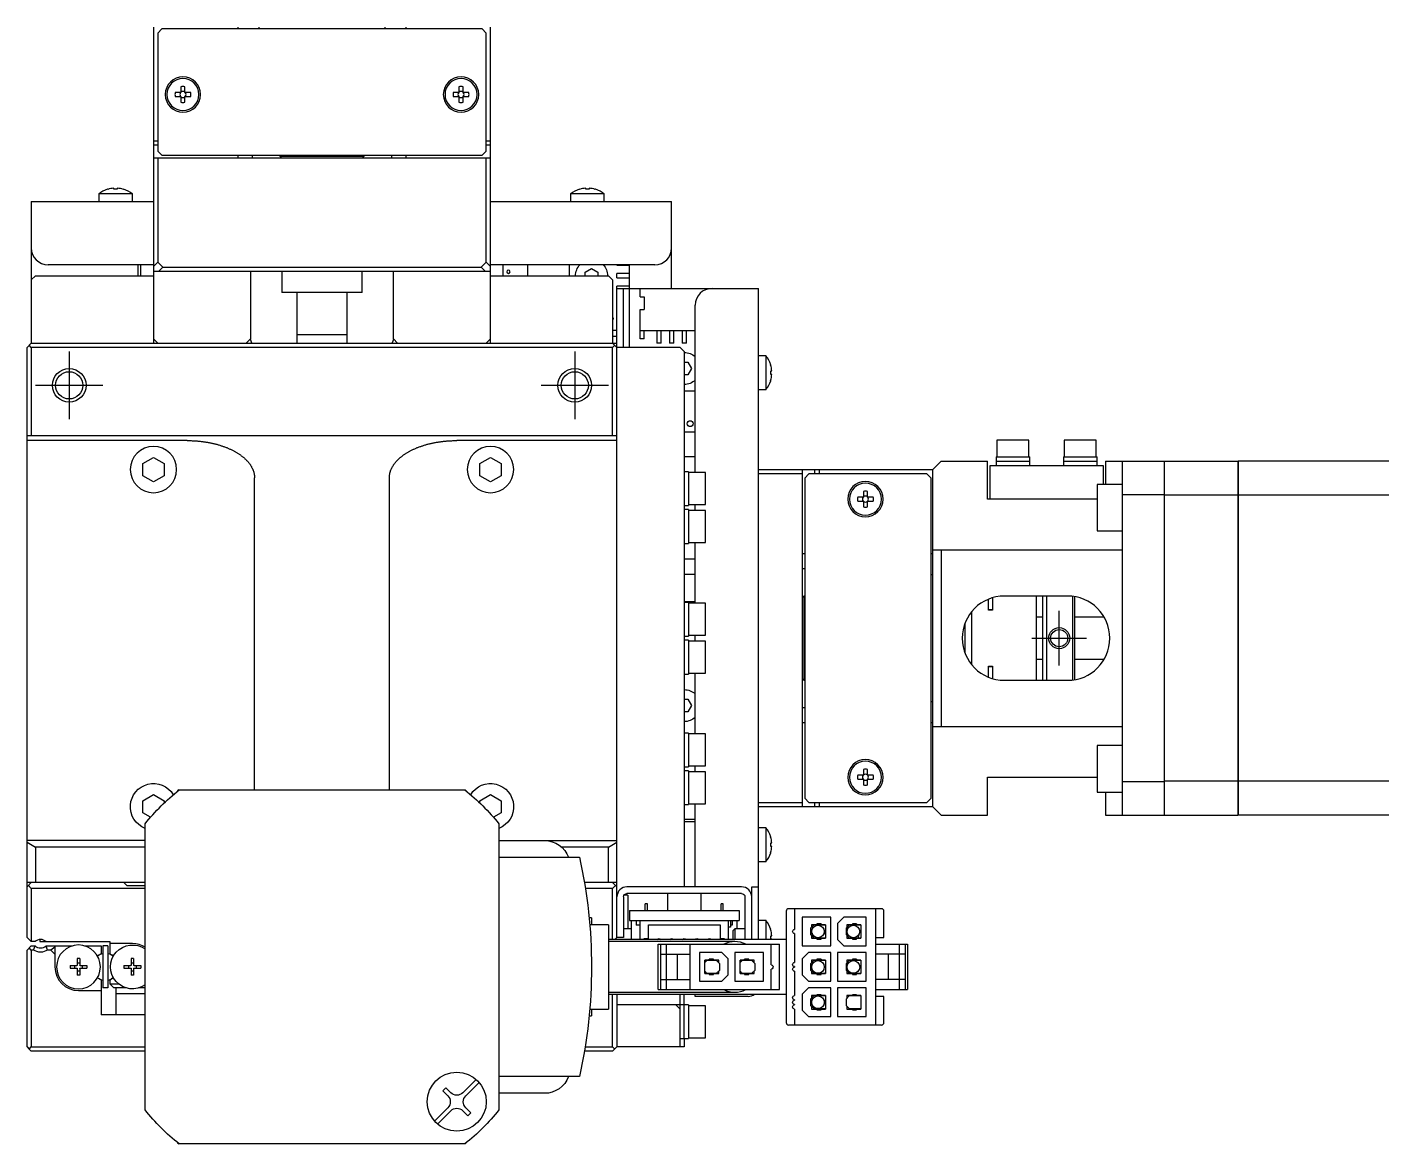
# Model space of a CAD drawing. Extents: x 0 to 1638, y -8 to 1357.
# Drawn here: x 456.5 to 617.3, y 536.5 to 669 of the extents above; entities that cross this region are included whole.
import ezdxf

# ---------------------------------------------------------------- set-up
doc = ezdxf.new("R2010")
doc.units = 0
doc.header["$LTSCALE"] = 0.5
doc.linetypes.add('CENTER', pattern=[50.8, 31.75, -6.35, 6.35, -6.35])
for name, color, linetype in [('MSM_CENTER', 1, 'CENTER'), ('MSM_CONTINUOUS', 7, 'CONTINUOUS'), ('MSM_NARROW', 5, 'CONTINUOUS')]:
    doc.layers.add(name, color=color, linetype=linetype)

msp = doc.modelspace()

# ---------------------------------------------------------------- linework, layer by layer
at = {"layer": 'MSM_CENTER'}
for p, q in [((461.47, 630.47), (461.47, 622.47)), ((521.47, 630.47), (521.47, 622.47)), ((457.47, 626.47), (465.47, 626.47)), ((517.47, 626.47), (525.47, 626.47)), ((578.97, 593.22), (578.97, 599.72)), ((575.72, 596.47), (582.22, 596.47))]:
    msp.add_line(p, q, dxfattribs=at)
at = {"layer": 'MSM_CONTINUOUS'}
for p, q in [((471.47, 668.97), (471.47, 631.47)), ((481.47, 668.97), (481.47, 668.77)), ((483.97, 668.97), (483.97, 668.77)), ((498.97, 668.77), (498.97, 668.97)), ((501.47, 668.77), (501.47, 668.97)), ((511.47, 631.47), (511.47, 668.97)), ((472.47, 668.77), (471.97, 668.27)), ((471.97, 668.27), (471.97, 654.27)), ((510.47, 668.77), (472.47, 668.77)), ((510.97, 668.27), (510.47, 668.77)), ((510.97, 654.27), (510.97, 668.27)), ((474.73, 661.21), (474.05, 661.21)), ((474.73, 661.89), (474.73, 661.21)), ((475.21, 661.21), (475.21, 661.89)), ((475.89, 661.21), (475.21, 661.21)), ((507.73, 661.21), (507.05, 661.21)), ((507.73, 661.89), (507.73, 661.21)), ((508.21, 661.21), (508.21, 661.89)), ((508.89, 661.21), (508.21, 661.21)), ((474.05, 660.73), (474.73, 660.73)), ((474.73, 660.73), (474.73, 660.05)), ((475.21, 660.05), (475.21, 660.73)), ((475.21, 660.73), (475.89, 660.73)), ((507.05, 660.73), (507.73, 660.73)), ((507.73, 660.73), (507.73, 660.05)), ((508.21, 660.73), (508.89, 660.73)), ((508.21, 660.05), (508.21, 660.73)), ((471.47, 655.47), (471.97, 655.47)), ((471.97, 654.97), (471.47, 654.97)), ((510.97, 655.47), (511.47, 655.47)), ((511.47, 654.97), (510.97, 654.97)), ((471.47, 653.47), (511.47, 653.47)), ((471.97, 654.27), (472.47, 653.77)), ((471.97, 653.47), (471.97, 641.08)), ((472.47, 653.77), (510.47, 653.77)), ((481.47, 653.77), (481.47, 653.47)), ((483.22, 653.47), (483.22, 653.77)), ((486.47, 653.77), (486.47, 653.67)), ((486.47, 653.67), (496.47, 653.67)), ((486.47, 653.67), (486.67, 653.47)), ((496.27, 653.47), (496.47, 653.67)), ((496.47, 653.67), (496.47, 653.77)), ((499.72, 653.77), (499.72, 653.47)), ((501.47, 653.47), (501.47, 653.77)), ((510.47, 653.77), (510.97, 654.27)), ((510.97, 641.08), (510.97, 653.47)), ((466.04, 649.73), (466.02, 649.73)), ((466.77, 649.73), (466.77, 649.86)), ((467.17, 649.73), (466.77, 649.73)), ((467.17, 649.86), (467.17, 649.73)), ((467.92, 649.73), (467.9, 649.73)), ((522.04, 649.73), (522.02, 649.73)), ((522.77, 649.73), (522.77, 649.86)), ((523.17, 649.73), (522.77, 649.73)), ((523.17, 649.86), (523.17, 649.73)), ((523.92, 649.73), (523.9, 649.73)), ((456.97, 648.27), (456.97, 631.47)), ((456.97, 648.27), (471.47, 648.27)), ((468.97, 649.17), (464.97, 649.17)), ((464.97, 649.17), (464.97, 648.27)), ((468.97, 648.27), (468.97, 649.17)), ((511.47, 648.27), (532.97, 648.27)), ((524.97, 649.17), (520.97, 649.17)), ((520.97, 649.17), (520.97, 648.27)), ((524.97, 648.27), (524.97, 649.17)), ((532.97, 637.97), (532.97, 648.27)), ((471.47, 640.77), (458.97, 640.77)), ((469.67, 639.47), (469.67, 640.77)), ((469.97, 639.47), (469.97, 640.77)), ((471.47, 640.58), (471.97, 641.08)), ((471.97, 641.08), (472.58, 640.47)), ((472.58, 640.47), (472.08, 639.97)), ((472.58, 640.47), (510.36, 640.47)), ((510.36, 640.47), (510.97, 641.08)), ((510.86, 639.97), (510.36, 640.47)), ((510.97, 641.08), (511.47, 640.58)), ((530.97, 640.77), (511.47, 640.77)), ((512.97, 639.47), (512.97, 640.77)), ((515.91, 639.47), (515.91, 640.77)), ((520.81, 640.77), (520.81, 639.47)), ((522.72, 639.9), (523.47, 640.34)), ((523.47, 640.34), (524.22, 639.9)), ((526.47, 640.72), (526.47, 640.77)), ((526.47, 640.72), (527.97, 640.72)), ((527.97, 630.97), (527.97, 640.77)), ((457.47, 639.47), (456.97, 638.97)), ((457.47, 639.47), (471.47, 639.47)), ((511.47, 639.97), (471.47, 639.97)), ((482.98, 639.97), (482.98, 631.97)), ((486.72, 639.97), (486.72, 637.47)), ((496.22, 637.47), (496.22, 639.97)), ((499.95, 631.97), (499.95, 639.97)), ((511.47, 639.47), (525.47, 639.47)), ((522.72, 639.47), (522.72, 639.9)), ((524.22, 639.9), (524.22, 639.47)), ((525.97, 638.97), (525.47, 639.47)), ((525.97, 638.97), (525.97, 631.47)), ((526.47, 639.22), (526.47, 639.72)), ((527.97, 639.72), (526.47, 639.72)), ((526.47, 639.22), (527.97, 639.22)), ((496.22, 637.47), (486.72, 637.47)), ((488.47, 637.47), (488.47, 631.47)), ((494.47, 631.47), (494.47, 637.47)), ((526.47, 560.97), (526.47, 638.22)), ((527.97, 638.22), (526.47, 638.22)), ((526.47, 637.97), (543.27, 637.97)), ((527.27, 630.97), (527.27, 637.97)), ((529.22, 636.97), (529.22, 637.97)), ((529.22, 636.97), (529.72, 636.97)), ((529.72, 636.97), (529.72, 635.47)), ((543.27, 560.72), (543.27, 637.97)), ((529.22, 635.47), (529.72, 635.47)), ((529.22, 631.97), (529.22, 635.47)), ((535.77, 616.12), (535.77, 635.97)), ((471.97, 631.47), (471.47, 631.97)), ((482.98, 631.97), (482.48, 631.47)), ((494.47, 632.47), (488.47, 632.47)), ((500.45, 631.47), (499.95, 631.97)), ((511.47, 631.97), (510.97, 631.47)), ((526.47, 632.97), (525.97, 632.97)), ((526.47, 632.27), (525.97, 632.27)), ((529.22, 632.97), (535.77, 632.97)), ((529.72, 631.97), (529.22, 631.97)), ((529.72, 631.97), (529.72, 632.97)), ((531.22, 632.97), (531.22, 631.47)), ((531.72, 631.47), (531.72, 632.97)), ((532.72, 632.97), (532.72, 631.47)), ((533.22, 631.47), (533.22, 632.97)), ((534.22, 632.97), (534.22, 631.47)), ((534.72, 631.47), (534.72, 632.97)), ((535.72, 632.97), (535.72, 631.47)), ((456.47, 630.97), (456.97, 631.47)), ((456.47, 560.97), (456.47, 630.97)), ((456.97, 630.97), (456.72, 631.22)), ((456.97, 631.47), (526.47, 631.47)), ((456.97, 630.97), (456.97, 620.47)), ((525.97, 630.97), (456.97, 630.97)), ((525.97, 631.47), (526.47, 630.97)), ((526.22, 631.22), (525.97, 630.97)), ((525.97, 620.47), (525.97, 630.97)), ((533.97, 630.97), (526.47, 630.97)), ((531.72, 631.47), (531.22, 631.47)), ((533.22, 631.47), (532.72, 631.47)), ((534.47, 630.47), (533.97, 630.97)), ((534.72, 631.47), (534.22, 631.47)), ((534.47, 630.47), (534.47, 566.97)), ((535.77, 631.47), (535.72, 631.47)), ((534.47, 629.22), (534.9, 629.22)), ((534.9, 629.22), (535.34, 628.47)), ((544.17, 629.97), (543.27, 629.97)), ((544.17, 625.97), (544.17, 629.97)), ((544.73, 628.9), (544.73, 628.92)), ((534.9, 627.72), (534.47, 627.72)), ((535.34, 628.47), (534.9, 627.72)), ((544.73, 628.17), (544.86, 628.17)), ((544.73, 627.77), (544.73, 628.17)), ((544.86, 627.77), (544.73, 627.77)), ((534.47, 625.82), (535.77, 625.82)), ((543.27, 625.97), (544.17, 625.97)), ((544.73, 627.02), (544.73, 627.04)), ((535.77, 620.92), (534.47, 620.92)), ((526.47, 620.47), (456.47, 620.47)), ((475.47, 619.92), (456.47, 619.92)), ((526.47, 619.92), (507.47, 619.92)), ((575.37, 619.97), (571.57, 619.97)), ((571.57, 619.97), (571.57, 617.97)), ((575.37, 617.97), (575.37, 619.97)), ((583.37, 619.97), (579.57, 619.97)), ((579.57, 619.97), (579.57, 617.97)), ((583.37, 617.97), (583.37, 619.97)), ((470.22, 617.19), (471.47, 617.91)), ((471.47, 617.91), (472.72, 617.19)), ((510.22, 617.19), (511.47, 617.91)), ((511.47, 617.91), (512.72, 617.19)), ((535.77, 617.97), (534.47, 617.97)), ((571.47, 617.97), (575.47, 617.97)), ((571.47, 617.97), (571.47, 616.97)), ((575.47, 616.97), (575.47, 617.97)), ((579.47, 617.97), (583.47, 617.97)), ((579.47, 617.97), (579.47, 616.97)), ((583.47, 616.97), (583.47, 617.97)), ((470.22, 615.75), (470.22, 617.19)), ((472.72, 617.19), (472.72, 615.75)), ((510.22, 615.75), (510.22, 617.19)), ((512.72, 617.19), (512.72, 615.75)), ((534.97, 616.22), (534.47, 616.22)), ((534.97, 616.22), (534.97, 612.22)), ((536.97, 616.12), (534.97, 616.12)), ((536.97, 612.32), (536.97, 616.12)), ((543.27, 616.47), (563.97, 616.47)), ((548.47, 615.97), (543.27, 615.97)), ((548.47, 616.47), (548.47, 576.47)), ((549.27, 615.97), (548.77, 615.47)), ((563.27, 615.97), (549.27, 615.97)), ((549.97, 615.97), (549.97, 616.47)), ((550.47, 616.47), (550.47, 615.97)), ((563.77, 615.47), (563.27, 615.97)), ((564.97, 617.47), (563.97, 616.47)), ((563.97, 576.47), (563.97, 616.47)), ((564.97, 617.47), (570.47, 617.47)), ((570.47, 612.97), (570.47, 617.47)), ((570.77, 616.97), (584.17, 616.97)), ((570.77, 612.97), (570.77, 616.97)), ((571.47, 617.47), (575.47, 617.47)), ((579.47, 617.47), (583.47, 617.47)), ((584.17, 616.97), (584.17, 614.72)), ((584.47, 617.47), (584.47, 614.72)), ((584.47, 617.47), (600.17, 617.47)), ((586.47, 575.47), (586.47, 617.47)), ((591.47, 575.47), (591.47, 617.47)), ((600.17, 617.47), (600.17, 575.47)), ((600.22, 617.42), (600.17, 617.42)), ((636.47, 617.47), (600.22, 617.47)), ((600.22, 617.47), (600.22, 575.47)), ((471.47, 615.03), (470.22, 615.75)), ((472.72, 615.75), (471.47, 615.03)), ((483.47, 578.47), (483.47, 615.48)), ((499.47, 578.47), (499.47, 615.48)), ((511.47, 615.03), (510.22, 615.75)), ((512.72, 615.75), (511.47, 615.03)), ((548.77, 615.47), (548.77, 577.47)), ((563.77, 577.47), (563.77, 615.47)), ((583.47, 614.72), (583.47, 609.22)), ((586.47, 614.72), (583.47, 614.72)), ((555.73, 613.21), (555.05, 613.21)), ((555.05, 612.73), (555.73, 612.73)), ((555.73, 613.89), (555.73, 613.21)), ((555.73, 612.73), (555.73, 612.05)), ((556.21, 613.21), (556.21, 613.89)), ((556.89, 613.21), (556.21, 613.21)), ((556.21, 612.73), (556.89, 612.73)), ((556.21, 612.05), (556.21, 612.73)), ((583.47, 612.97), (570.47, 612.97)), ((591.47, 613.47), (586.47, 613.47)), ((600.17, 613.44), (591.47, 613.44)), ((600.22, 613.18), (600.17, 613.18)), ((624.17, 613.44), (600.22, 613.44)), ((534.47, 612.22), (534.97, 612.22)), ((534.97, 611.72), (534.47, 611.72)), ((534.97, 612.32), (536.97, 612.32)), ((534.97, 611.72), (534.97, 607.72)), ((536.97, 611.62), (534.97, 611.62)), ((535.77, 611.62), (535.77, 612.32)), ((536.97, 607.82), (536.97, 611.62)), ((583.47, 609.22), (586.47, 609.22)), ((534.47, 607.72), (534.97, 607.72)), ((534.97, 607.82), (536.97, 607.82)), ((535.77, 600.62), (535.77, 607.82)), ((548.77, 606.47), (548.47, 606.47)), ((563.97, 606.47), (563.77, 606.47)), ((563.97, 606.97), (586.47, 606.97)), ((564.97, 606.97), (564.97, 585.97)), ((534.47, 605.89), (535.77, 605.89)), ((548.47, 604.72), (548.77, 604.72)), ((535.77, 604.01), (534.47, 604.01)), ((563.97, 603.97), (563.77, 603.97)), ((548.67, 601.47), (548.47, 601.27)), ((548.67, 601.47), (548.67, 591.47)), ((548.77, 601.47), (548.67, 601.47)), ((579.97, 601.47), (572.47, 601.47)), ((576.27, 591.47), (576.27, 601.47)), ((576.97, 601.47), (576.97, 591.47)), ((577.47, 601.47), (577.47, 591.47)), ((580.57, 591.51), (580.57, 601.43)), ((580.77, 601.41), (580.77, 591.54)), ((534.47, 600.81), (535.77, 600.81)), ((534.97, 600.72), (534.47, 600.72)), ((534.97, 600.72), (534.97, 596.72)), ((536.97, 600.62), (534.97, 600.62)), ((536.97, 596.82), (536.97, 600.62)), ((570.57, 599.8), (570.57, 601.1)), ((571.07, 599.82), (570.57, 599.82)), ((571.07, 599.8), (570.57, 599.8)), ((571.07, 601.27), (571.07, 599.8)), ((567.77, 598.18), (567.77, 594.76)), ((568.57, 599.6), (568.57, 593.34)), ((576.97, 598.97), (576.27, 598.97)), ((584.3, 598.97), (580.77, 598.97)), ((534.47, 596.72), (534.97, 596.72)), ((534.97, 596.82), (536.97, 596.82)), ((535.77, 596.12), (535.77, 596.82)), ((567.77, 597.72), (567.63, 597.72)), ((534.97, 596.22), (534.47, 596.22)), ((534.97, 596.22), (534.97, 592.22)), ((536.97, 596.12), (534.97, 596.12)), ((536.97, 592.32), (536.97, 596.12)), ((567.63, 595.22), (567.77, 595.22)), ((576.27, 593.97), (576.97, 593.97)), ((580.77, 593.97), (584.3, 593.97)), ((534.47, 592.22), (534.97, 592.22)), ((534.97, 592.32), (536.97, 592.32)), ((535.77, 585.12), (535.77, 592.32)), ((570.57, 591.85), (570.57, 593.14)), ((570.57, 593.14), (571.07, 593.14)), ((570.57, 593.12), (571.07, 593.12)), ((571.07, 593.14), (571.07, 591.67)), ((548.47, 591.67), (548.67, 591.47)), ((548.67, 591.47), (548.77, 591.47)), ((572.47, 591.47), (579.97, 591.47)), ((534.47, 589.22), (534.9, 589.22)), ((534.9, 589.22), (535.34, 588.47)), ((563.77, 588.97), (563.97, 588.97)), ((534.9, 587.72), (534.47, 587.72)), ((535.34, 588.47), (534.9, 587.72)), ((548.77, 588.22), (548.47, 588.22)), ((548.47, 586.47), (548.77, 586.47)), ((563.77, 586.47), (563.97, 586.47)), ((586.47, 585.97), (563.97, 585.97)), ((534.97, 585.22), (534.47, 585.22)), ((534.97, 585.22), (534.97, 581.22)), ((536.97, 585.12), (534.97, 585.12)), ((536.97, 581.32), (536.97, 585.12)), ((583.47, 583.72), (583.47, 578.22)), ((586.47, 583.72), (583.47, 583.72)), ((534.47, 581.22), (534.97, 581.22)), ((534.97, 580.72), (534.47, 580.72)), ((534.97, 581.32), (536.97, 581.32)), ((534.97, 580.72), (534.97, 576.72)), ((536.97, 580.62), (534.97, 580.62)), ((535.77, 580.62), (535.77, 581.32)), ((536.97, 576.82), (536.97, 580.62)), ((555.73, 580.89), (555.73, 580.21)), ((556.21, 580.21), (556.21, 580.89)), ((555.73, 580.21), (555.05, 580.21)), ((555.05, 579.73), (555.73, 579.73)), ((555.73, 579.73), (555.73, 579.05)), ((556.89, 580.21), (556.21, 580.21)), ((556.21, 579.05), (556.21, 579.73)), ((556.21, 579.73), (556.89, 579.73)), ((570.47, 575.47), (570.47, 579.97)), ((570.47, 579.97), (583.47, 579.97)), ((586.47, 579.47), (591.47, 579.47)), ((600.17, 579.5), (591.47, 579.5)), ((600.22, 579.76), (600.17, 579.76)), ((624.17, 579.5), (600.22, 579.5)), ((470.22, 577.19), (471.47, 577.91)), ((471.47, 577.91), (472.72, 577.19)), ((474.47, 578.47), (474.34, 578.34)), ((474.5, 578.47), (508.44, 578.47)), ((508.6, 578.34), (508.47, 578.47)), ((510.22, 577.19), (511.47, 577.91)), ((511.47, 577.91), (512.72, 577.19)), ((548.77, 577.47), (549.27, 576.97)), ((563.27, 576.97), (563.77, 577.47)), ((583.47, 578.22), (586.47, 578.22)), ((584.47, 578.22), (584.47, 575.47)), ((470.22, 575.75), (470.22, 577.19)), ((471.13, 575.22), (470.22, 575.75)), ((472.72, 577.19), (472.72, 576.9)), ((510.22, 576.9), (510.22, 577.19)), ((512.72, 575.75), (511.81, 575.22)), ((512.72, 577.19), (512.72, 575.75)), ((534.47, 576.72), (534.97, 576.72)), ((534.97, 576.82), (536.97, 576.82)), ((535.77, 566.97), (535.77, 576.82)), ((543.27, 576.97), (548.47, 576.97)), ((563.97, 576.47), (543.27, 576.47)), ((549.27, 576.97), (563.27, 576.97)), ((549.97, 576.47), (549.97, 576.97)), ((550.47, 576.97), (550.47, 576.47)), ((563.97, 576.47), (564.97, 575.47)), ((470.6, 574.6), (470.47, 574.47)), ((470.47, 540.5), (470.47, 574.44)), ((512.47, 574.47), (512.34, 574.6)), ((512.47, 574.44), (512.47, 540.5)), ((535.77, 574.97), (534.47, 574.97)), ((535.77, 574.67), (534.47, 574.67)), ((564.97, 575.47), (570.47, 575.47)), ((584.47, 575.47), (600.17, 575.47)), ((600.22, 575.52), (600.17, 575.52)), ((624.17, 575.47), (600.22, 575.47)), ((470.47, 572.47), (456.47, 572.47)), ((512.47, 572.47), (526.47, 572.47)), ((544.17, 573.97), (543.27, 573.97)), ((544.17, 569.97), (544.17, 573.97)), ((544.73, 572.9), (544.73, 572.92)), ((456.47, 572.25), (457.47, 571.69)), ((457.47, 571.69), (457.47, 567.47)), ((470.47, 571.69), (457.47, 571.69)), ((525.47, 571.69), (519.91, 571.69)), ((525.47, 571.69), (526.47, 572.25)), ((525.47, 567.47), (525.47, 571.69)), ((544.73, 572.17), (544.86, 572.17)), ((544.73, 571.77), (544.73, 572.17)), ((544.86, 571.77), (544.73, 571.77)), ((544.73, 571.02), (544.73, 571.04)), ((512.47, 570.47), (522.04, 570.47)), ((543.27, 569.97), (544.17, 569.97)), ((456.97, 567.47), (456.47, 566.97)), ((470.47, 567.47), (456.47, 567.47)), ((456.97, 566.77), (456.62, 567.12)), ((456.97, 566.77), (456.97, 560.47)), ((470.47, 566.77), (456.97, 566.77)), ((467.97, 567.47), (468.32, 567.12)), ((468.32, 567.12), (470.47, 567.12)), ((526.47, 567.47), (522.63, 567.47)), ((525.97, 566.77), (522.74, 566.77)), ((525.97, 567.47), (526.32, 567.12)), ((526.32, 567.12), (525.97, 566.77)), ((525.97, 560.72), (525.97, 566.77)), ((526.47, 566.97), (526.32, 567.12)), ((541.27, 566.97), (527.67, 566.97)), ((541.27, 566.17), (527.67, 566.17)), ((532.47, 566.17), (532.47, 564.17)), ((536.47, 564.17), (536.47, 566.17)), ((542.47, 566.97), (543.27, 566.97)), ((542.47, 560.72), (542.47, 566.97)), ((527.27, 565.77), (527.27, 560.97)), ((527.77, 565.97), (527.32, 565.97)), ((527.77, 565.97), (527.77, 561.97)), ((530.09, 564.97), (529.84, 564.97)), ((529.84, 564.17), (529.84, 564.97)), ((530.09, 564.17), (530.09, 564.97)), ((539.09, 564.97), (538.84, 564.97)), ((538.84, 564.17), (538.84, 564.97)), ((539.09, 564.17), (539.09, 564.97)), ((541.67, 565.77), (541.67, 560.72)), ((523.47, 563.29), (523.18, 563.29)), ((523.47, 563.29), (523.47, 562.47)), ((527.97, 564.17), (527.97, 562.97)), ((527.97, 564.17), (540.97, 564.17)), ((527.97, 562.97), (540.97, 562.97)), ((528.22, 560.72), (528.22, 562.97)), ((528.76, 562.97), (528.76, 562.42)), ((529.22, 560.72), (529.22, 562.97)), ((539.72, 560.72), (539.72, 562.97)), ((539.95, 562.97), (539.95, 562.17)), ((540.17, 562.97), (540.17, 562.42)), ((540.72, 562.97), (540.72, 561.97)), ((540.97, 564.17), (540.97, 562.97)), ((544.17, 562.97), (543.27, 562.97)), ((544.17, 560.72), (544.17, 562.97)), ((546.57, 564.07), (546.57, 550.87)), ((557.87, 564.37), (546.87, 564.37)), ((547.57, 564.37), (547.57, 561.92)), ((551.87, 563.37), (548.47, 563.37)), ((548.47, 563.37), (548.47, 559.97)), ((551.87, 559.97), (551.87, 563.37)), ((553.42, 563.37), (552.67, 562.62)), ((556.07, 563.37), (553.42, 563.37)), ((556.07, 559.97), (556.07, 563.37)), ((557.17, 564.37), (557.17, 550.57)), ((558.17, 560.97), (558.17, 564.07)), ((525.47, 562.47), (523.26, 562.47)), ((525.47, 562.47), (525.47, 552.47)), ((528.22, 561.97), (527.27, 561.97)), ((529.22, 562.42), (528.76, 562.42)), ((530.22, 562.47), (538.72, 562.47)), ((530.22, 560.82), (530.22, 562.47)), ((538.72, 562.47), (538.72, 560.82)), ((539.95, 562.17), (539.72, 562.17)), ((540.17, 562.42), (539.95, 562.42)), ((540.47, 561.97), (540.27, 561.77)), ((540.27, 560.72), (540.27, 561.77)), ((540.47, 561.97), (540.47, 560.72)), ((541.67, 561.97), (540.47, 561.97)), ((544.73, 561.9), (544.73, 561.92)), ((547.57, 561.42), (547.57, 558)), ((549.84, 562.42), (549.47, 562.05)), ((549.47, 562.05), (549.47, 561.3)), ((549.47, 561.3), (549.84, 560.92)), ((549.57, 562.47), (549.57, 562.15)), ((550.22, 562.47), (549.57, 562.47)), ((549.57, 561.2), (549.57, 560.87)), ((549.63, 561.46), (549.76, 561.01)), ((551.22, 562.42), (549.84, 562.42)), ((550.72, 562.57), (550.22, 562.57)), ((550.22, 562.57), (550.22, 562.42)), ((550.72, 562.57), (550.72, 562.42)), ((551.22, 562.47), (550.72, 562.47)), ((551.22, 561.36), (551.06, 561.88)), ((551.22, 562.47), (551.22, 560.87)), ((552.67, 562.62), (552.67, 560.72)), ((554.04, 562.42), (553.67, 562.05)), ((553.67, 562.05), (553.67, 561.3)), ((553.82, 561.87), (553.67, 561.33)), ((553.67, 561.3), (554.04, 560.92)), ((553.77, 562.47), (553.77, 562.15)), ((554.42, 562.47), (553.77, 562.47)), ((553.77, 561.2), (553.77, 560.87)), ((555.42, 562.42), (554.04, 562.42)), ((554.92, 562.57), (554.42, 562.57)), ((554.42, 562.57), (554.42, 562.42)), ((554.92, 562.57), (554.92, 562.42)), ((555.42, 562.47), (554.92, 562.47)), ((555.11, 560.92), (555.27, 561.47)), ((555.42, 562.47), (555.42, 560.87)), ((456.47, 560.97), (456.97, 560.47)), ((456.97, 559.97), (456.47, 559.47)), ((456.97, 559.47), (456.72, 559.72)), ((457.41, 560.47), (456.97, 560.47)), ((456.97, 559.97), (457.41, 559.97)), ((457.24, 559.47), (457.41, 559.97)), ((457.97, 560.72), (457.97, 560.47)), ((457.97, 560.47), (466.27, 560.47)), ((458.9, 559.47), (458.73, 559.97)), ((458.73, 559.97), (461.86, 559.97)), ((459.77, 559.82), (459.27, 559.47)), ((459.77, 559.97), (459.77, 557.47)), ((463.28, 559.97), (465.27, 559.97)), ((465.27, 559.97), (465.27, 559.02)), ((466.07, 559.97), (465.47, 559.97)), ((465.47, 559.97), (465.47, 554.97)), ((466.07, 559.97), (466.07, 554.97)), ((466.27, 560.47), (466.27, 559.02)), ((466.27, 560.27), (468.97, 560.27)), ((546.57, 560.72), (525.47, 560.72)), ((540.47, 560.47), (525.47, 560.47)), ((526.22, 560.72), (526.47, 560.97)), ((527.27, 560.97), (526.47, 560.97)), ((529.72, 560.72), (529.72, 560.82)), ((529.72, 560.82), (530.22, 560.82)), ((531.37, 554.77), (531.37, 560.17)), ((531.37, 560.17), (545.77, 560.17)), ((531.67, 554.77), (531.67, 560.17)), ((532.37, 554.77), (532.37, 560.17)), ((535.17, 554.77), (535.17, 560.17)), ((538.72, 560.82), (539.22, 560.82)), ((539.22, 560.82), (539.22, 560.72)), ((544.73, 561.17), (544.86, 561.17)), ((544.73, 560.77), (544.73, 561.17)), ((544.86, 560.77), (544.73, 560.77)), ((544.77, 557.72), (544.77, 560.17)), ((545.77, 554.77), (545.77, 560.17)), ((548.47, 559.97), (551.87, 559.97)), ((549.57, 560.87), (550.22, 560.87)), ((549.84, 560.92), (551.22, 560.92)), ((550.22, 560.92), (550.22, 560.77)), ((550.22, 560.77), (550.72, 560.77)), ((550.72, 560.77), (550.72, 560.92)), ((550.72, 560.87), (551.22, 560.87)), ((552.67, 560.72), (553.42, 559.97)), ((553.42, 559.97), (556.07, 559.97)), ((553.77, 560.87), (554.42, 560.87)), ((554.04, 560.92), (555.42, 560.92)), ((554.42, 560.92), (554.42, 560.77)), ((554.42, 560.77), (554.92, 560.77)), ((554.92, 560.77), (554.92, 560.92)), ((554.92, 560.87), (555.42, 560.87)), ((557.17, 560.97), (558.17, 560.97)), ((557.17, 560.17), (560.97, 560.17)), ((559.97, 560.17), (559.97, 554.77)), ((560.67, 560.17), (560.67, 554.77)), ((560.97, 560.17), (560.97, 554.77)), ((456.47, 547.97), (456.47, 559.47)), ((456.97, 559.47), (456.97, 547.97)), ((457.24, 559.47), (456.97, 559.47)), ((459.27, 559.47), (458.9, 559.47)), ((459.27, 559.47), (459.77, 558.97)), ((462.71, 558.47), (462.42, 558.47)), ((462.42, 558.47), (462.42, 557.68)), ((462.71, 558.47), (462.71, 557.68)), ((465.27, 559.02), (465.01, 558.87)), ((466.27, 559.02), (466.49, 558.89)), ((469.11, 558.47), (468.82, 558.47)), ((468.82, 558.47), (468.82, 557.68)), ((469.11, 558.47), (469.11, 557.68)), ((531.67, 558.97), (535.17, 558.97)), ((533.67, 555.97), (533.67, 558.97)), ((536.27, 559.17), (536.27, 555.77)), ((538.92, 559.17), (536.27, 559.17)), ((537.42, 558.27), (536.92, 558.27)), ((536.92, 556.67), (536.92, 558.27)), ((538.29, 558.22), (536.92, 558.22)), ((537.92, 558.37), (537.42, 558.37)), ((537.42, 558.22), (537.42, 558.37)), ((537.92, 558.22), (537.92, 558.37)), ((538.57, 558.27), (537.92, 558.27)), ((538.67, 557.85), (538.29, 558.22)), ((538.57, 557.95), (538.57, 558.27)), ((539.67, 558.42), (538.92, 559.17)), ((539.67, 556.52), (539.67, 558.42)), ((543.87, 559.17), (540.47, 559.17)), ((540.47, 559.17), (540.47, 555.77)), ((541.62, 558.27), (541.12, 558.27)), ((541.12, 556.67), (541.12, 558.27)), ((542.49, 558.22), (541.12, 558.22)), ((542.12, 558.37), (541.62, 558.37)), ((541.62, 558.22), (541.62, 558.37)), ((542.12, 558.22), (542.12, 558.37)), ((542.77, 558.27), (542.12, 558.27)), ((542.87, 557.85), (542.49, 558.22)), ((542.77, 557.95), (542.77, 558.27)), ((543.87, 555.77), (543.87, 559.17)), ((549.22, 559.17), (548.47, 558.42)), ((548.47, 558.42), (548.47, 556.52)), ((551.87, 559.17), (549.22, 559.17)), ((549.84, 558.22), (549.47, 557.85)), ((550.22, 558.27), (549.57, 558.27)), ((549.57, 558.27), (549.57, 557.95)), ((551.22, 558.22), (549.84, 558.22)), ((550.72, 558.37), (550.22, 558.37)), ((550.22, 558.37), (550.22, 558.22)), ((550.72, 558.37), (550.72, 558.22)), ((551.22, 558.27), (550.72, 558.27)), ((551.22, 558.22), (551.14, 558.22)), ((551.22, 558.27), (551.22, 556.67)), ((551.87, 555.77), (551.87, 559.17)), ((556.07, 559.17), (552.67, 559.17)), ((552.67, 559.17), (552.67, 555.77)), ((554.04, 558.22), (553.67, 557.85)), ((554.42, 558.27), (553.77, 558.27)), ((553.77, 558.27), (553.77, 557.95)), ((555.42, 558.22), (554.04, 558.22)), ((554.92, 558.37), (554.42, 558.37)), ((554.42, 558.37), (554.42, 558.22)), ((554.92, 558.37), (554.92, 558.22)), ((555.42, 558.27), (554.92, 558.27)), ((555.42, 558.27), (555.42, 556.67)), ((556.07, 555.77), (556.07, 559.17)), ((560.67, 558.97), (557.17, 558.97)), ((558.67, 558.97), (558.67, 555.97)), ((461.57, 557.62), (461.57, 557.33)), ((461.57, 557.62), (462.36, 557.62)), ((461.57, 557.33), (462.36, 557.33)), ((462.1, 557.62), (462.1, 557.33)), ((462.42, 557.94), (462.71, 557.94)), ((462.42, 557.27), (462.42, 556.47)), ((462.42, 557), (462.71, 557)), ((462.71, 556.47), (462.42, 556.47)), ((462.71, 557.27), (462.71, 556.47)), ((462.77, 557.62), (463.57, 557.62)), ((462.77, 557.33), (463.57, 557.33)), ((463.04, 557.33), (463.04, 557.62)), ((463.57, 557.62), (463.57, 557.33)), ((467.97, 557.62), (467.97, 557.33)), ((467.97, 557.62), (468.76, 557.62)), ((467.97, 557.33), (468.76, 557.33)), ((468.5, 557.62), (468.5, 557.33)), ((468.82, 557.94), (469.11, 557.94)), ((468.82, 557.27), (468.82, 556.47)), ((468.82, 557), (469.11, 557)), ((469.11, 556.47), (468.82, 556.47)), ((469.11, 557.27), (469.11, 556.47)), ((469.17, 557.62), (469.97, 557.62)), ((469.17, 557.33), (469.97, 557.33)), ((469.44, 557.33), (469.44, 557.62)), ((469.97, 557.62), (469.97, 557.33)), ((536.92, 556.72), (538.29, 556.72)), ((536.92, 556.67), (537.42, 556.67)), ((537.42, 556.72), (537.42, 556.57)), ((537.42, 556.57), (537.92, 556.57)), ((537.92, 556.57), (537.92, 556.72)), ((537.92, 556.67), (538.57, 556.67)), ((538.29, 556.72), (538.67, 557.1)), ((538.57, 556.67), (538.57, 557)), ((538.67, 557.1), (538.67, 557.85)), ((538.92, 555.77), (539.67, 556.52)), ((541.12, 556.72), (542.49, 556.72)), ((541.12, 556.67), (541.62, 556.67)), ((541.62, 556.72), (541.62, 556.57)), ((541.62, 556.57), (542.12, 556.57)), ((542.12, 556.57), (542.12, 556.72)), ((542.12, 556.67), (542.77, 556.67)), ((542.49, 556.72), (542.87, 557.1)), ((542.77, 556.67), (542.77, 557)), ((542.87, 557.1), (542.87, 557.85)), ((544.77, 554.77), (544.77, 557.22)), ((547.57, 557.5), (547.57, 557.45)), ((547.57, 556.95), (547.57, 554.07)), ((548.47, 556.52), (549.22, 555.77)), ((549.47, 557.85), (549.47, 557.1)), ((549.47, 557.1), (549.84, 556.72)), ((549.57, 557), (549.57, 556.67)), ((549.57, 556.67), (550.22, 556.67)), ((549.84, 556.72), (551.22, 556.72)), ((550.22, 556.72), (550.22, 556.57)), ((550.22, 556.57), (550.72, 556.57)), ((550.72, 556.57), (550.72, 556.72)), ((550.72, 556.67), (551.22, 556.67)), ((551.22, 556.72), (551.14, 556.72)), ((553.67, 557.85), (553.67, 557.1)), ((553.67, 557.1), (554.04, 556.72)), ((553.77, 557), (553.77, 556.67)), ((553.77, 556.67), (554.42, 556.67)), ((554.04, 556.72), (555.42, 556.72)), ((554.42, 556.72), (554.42, 556.57)), ((554.42, 556.57), (554.92, 556.57)), ((554.92, 556.57), (554.92, 556.72)), ((554.92, 556.67), (555.42, 556.67)), ((465.01, 556.07), (465.27, 555.92)), ((465.27, 555.92), (465.27, 551.77)), ((466.07, 554.97), (465.47, 554.97)), ((466.27, 555.92), (466.49, 556.05)), ((466.27, 555.92), (466.27, 555.47)), ((466.27, 555.47), (467.31, 555.47)), ((466.27, 555.47), (466.77, 554.97)), ((468.26, 554.97), (466.77, 554.97)), ((467.02, 554.97), (467.02, 551.77)), ((470.47, 554.97), (469.68, 554.97)), ((531.37, 554.77), (545.77, 554.77)), ((531.67, 555.97), (535.17, 555.97)), ((536.27, 555.77), (538.92, 555.77)), ((540.47, 555.77), (543.87, 555.77)), ((549.22, 554.97), (548.47, 554.22)), ((549.22, 555.77), (551.87, 555.77)), ((551.87, 554.97), (549.22, 554.97)), ((551.87, 551.57), (551.87, 554.97)), ((552.67, 555.77), (556.07, 555.77)), ((556.07, 554.97), (552.67, 554.97)), ((552.67, 554.97), (552.67, 551.57)), ((556.07, 551.57), (556.07, 554.97)), ((560.67, 555.97), (557.17, 555.97)), ((557.17, 554.77), (560.97, 554.77)), ((462.57, 554.67), (465.27, 554.67)), ((470.47, 554.27), (467.02, 554.27)), ((525.47, 554.47), (540.47, 554.47)), ((525.47, 554.22), (546.57, 554.22)), ((525.97, 547.97), (525.97, 554.22)), ((526.47, 554.22), (526.47, 547.97)), ((533.97, 547.97), (533.97, 554.22)), ((534.47, 548.97), (534.47, 554.22)), ((535.77, 553.97), (535.77, 554.22)), ((542.07, 553.97), (535.77, 553.97)), ((547.57, 553.57), (547.57, 553.52)), ((548.47, 554.22), (548.47, 552.32)), ((549.84, 554.02), (549.47, 553.65)), ((549.47, 553.65), (549.47, 552.9)), ((550.22, 554.07), (549.57, 554.07)), ((549.57, 554.07), (549.57, 553.75)), ((549.63, 553.48), (549.76, 553.94)), ((551.22, 554.02), (549.84, 554.02)), ((550.72, 554.17), (550.22, 554.17)), ((550.22, 554.17), (550.22, 554.02)), ((550.72, 554.17), (550.72, 554.02)), ((551.22, 554.07), (550.72, 554.07)), ((551.22, 553.58), (551.06, 553.06)), ((551.22, 554.07), (551.22, 552.47)), ((554.04, 554.02), (553.67, 553.65)), ((553.67, 553.65), (553.67, 552.9)), ((553.77, 554.07), (553.77, 553.75)), ((554.42, 554.07), (553.77, 554.07)), ((555.42, 554.02), (554.04, 554.02)), ((554.92, 554.17), (554.42, 554.17)), ((554.42, 554.17), (554.42, 554.02)), ((554.92, 554.17), (554.92, 554.02)), ((555.42, 554.07), (554.92, 554.07)), ((555.42, 554.07), (555.42, 552.47)), ((558.17, 553.97), (557.17, 553.97)), ((558.17, 550.87), (558.17, 553.97)), ((470.47, 551.77), (465.27, 551.77)), ((523.18, 551.65), (523.47, 551.65)), ((523.26, 552.47), (525.47, 552.47)), ((523.47, 552.47), (523.47, 551.65)), ((534.97, 552.97), (526.47, 552.97)), ((533.47, 552.97), (533.97, 552.47)), ((534.97, 552.97), (534.97, 548.97)), ((536.97, 552.87), (534.97, 552.87)), ((536.97, 549.07), (536.97, 552.87)), ((547.57, 553.02), (547.57, 552.97)), ((547.57, 552.47), (547.57, 550.57)), ((548.47, 552.32), (549.22, 551.57)), ((549.22, 551.57), (551.87, 551.57)), ((549.47, 552.9), (549.84, 552.52)), ((549.57, 552.8), (549.57, 552.47)), ((549.57, 552.47), (550.22, 552.47)), ((549.84, 552.52), (551.22, 552.52)), ((550.22, 552.52), (550.22, 552.37)), ((550.22, 552.37), (550.72, 552.37)), ((550.72, 552.37), (550.72, 552.52)), ((550.72, 552.47), (551.22, 552.47)), ((552.67, 551.57), (556.07, 551.57)), ((553.67, 552.9), (554.04, 552.52)), ((553.77, 552.8), (553.77, 552.47)), ((553.77, 552.47), (554.42, 552.47)), ((554.04, 552.52), (555.42, 552.52)), ((554.42, 552.52), (554.42, 552.37)), ((554.42, 552.37), (554.92, 552.37)), ((554.92, 552.37), (554.92, 552.52)), ((554.92, 552.47), (555.42, 552.47)), ((557.87, 550.57), (546.87, 550.57)), ((533.97, 548.97), (534.97, 548.97)), ((534.47, 548.97), (534.47, 547.97)), ((534.97, 549.07), (536.97, 549.07)), ((456.47, 547.97), (456.72, 547.72)), ((456.72, 547.72), (456.97, 547.97)), ((456.97, 547.47), (456.72, 547.72)), ((456.97, 547.97), (470.47, 547.97)), ((470.47, 547.47), (456.97, 547.47)), ((525.97, 547.47), (522.63, 547.47)), ((522.71, 547.97), (525.97, 547.97)), ((525.97, 547.97), (526.22, 547.72)), ((526.47, 547.97), (525.97, 547.47)), ((534.47, 547.97), (526.47, 547.97)), ((508.18, 542.53), (509.76, 544.12)), ((510.11, 543.76), (508.53, 542.18)), ((522.04, 544.47), (512.47, 544.47)), ((505.81, 542.78), (506.16, 543.13)), ((506.41, 542.18), (505.81, 542.78)), ((506.16, 543.13), (506.76, 542.53)), ((517.89, 542.47), (512.47, 542.47)), ((470.47, 540.47), (470.6, 540.34)), ((504.82, 539.18), (506.41, 540.76)), ((506.76, 540.41), (505.18, 538.82)), ((508.78, 539.81), (508.18, 540.41)), ((508.53, 540.76), (509.13, 540.16)), ((512.34, 540.34), (512.47, 540.47)), ((509.13, 540.16), (508.78, 539.81)), ((474.34, 536.6), (474.47, 536.47)), ((508.44, 536.47), (474.5, 536.47)), ((508.47, 536.47), (508.6, 536.6))]:
    msp.add_line(p, q, dxfattribs=at)
for points in [[(483.16, 631.47, 0), (483.16, 631.47, 0), (483.16, 631.48, 0), (483.16, 631.48, 0), (483.16, 631.49, 0), (483.16, 631.49, 0), (483.15, 631.49, 0), (483.15, 631.5, 0), (483.15, 631.5, 0), (483.15, 631.5, 0), (483.15, 631.51, 0), (483.15, 631.51, 0), (483.15, 631.51, 0), (483.14, 631.52, 0), (483.14, 631.52, 0), (483.14, 631.53, 0), (483.14, 631.53, 0), (483.14, 631.53, 0), (483.14, 631.54, 0), (483.14, 631.54, 0), (483.13, 631.55, 0), (483.13, 631.55, 0), (483.13, 631.55, 0), (483.13, 631.56, 0), (483.13, 631.56, 0), (483.13, 631.57, 0), (483.12, 631.57, 0), (483.12, 631.57, 0), (483.12, 631.58, 0), (483.12, 631.58, 0), (483.12, 631.58, 0), (483.12, 631.59, 0), (483.12, 631.59, 0), (483.12, 631.6, 0), (483.11, 631.6, 0), (483.11, 631.6, 0), (483.11, 631.61, 0), (483.11, 631.61, 0), (483.11, 631.61, 0), (483.11, 631.62, 0), (483.11, 631.62, 0), (483.1, 631.63, 0), (483.1, 631.63, 0), (483.1, 631.63, 0), (483.1, 631.64, 0), (483.1, 631.64, 0), (483.1, 631.64, 0), (483.1, 631.65, 0), (483.09, 631.65, 0), (483.09, 631.66, 0), (483.09, 631.66, 0), (483.09, 631.66, 0), (483.09, 631.67, 0), (483.09, 631.67, 0), (483.08, 631.68, 0), (483.08, 631.68, 0), (483.08, 631.68, 0), (483.08, 631.69, 0), (483.08, 631.69, 0), (483.08, 631.7, 0), (483.08, 631.7, 0), (483.07, 631.7, 0), (483.07, 631.71, 0), (483.07, 631.71, 0), (483.07, 631.72, 0), (483.07, 631.72, 0), (483.07, 631.72, 0), (483.07, 631.73, 0), (483.06, 631.73, 0), (483.06, 631.74, 0), (483.06, 631.74, 0), (483.06, 631.74, 0), (483.06, 631.75, 0), (483.06, 631.75, 0), (483.06, 631.75, 0), (483.06, 631.76, 0), (483.05, 631.76, 0), (483.05, 631.77, 0), (483.05, 631.77, 0), (483.05, 631.77, 0), (483.05, 631.78, 0), (483.05, 631.78, 0), (483.05, 631.79, 0), (483.05, 631.79, 0), (483.04, 631.79, 0), (483.04, 631.8, 0), (483.04, 631.8, 0), (483.04, 631.81, 0), (483.04, 631.81, 0), (483.04, 631.81, 0), (483.04, 631.82, 0), (483.03, 631.82, 0), (483.03, 631.83, 0), (483.03, 631.83, 0), (483.03, 631.83, 0), (483.03, 631.84, 0), (483.03, 631.84, 0), (483.02, 631.85, 0), (483.02, 631.85, 0), (483.02, 631.85, 0), (483.02, 631.86, 0), (483.02, 631.86, 0), (483.02, 631.87, 0), (483.02, 631.87, 0), (483.02, 631.87, 0), (483.01, 631.88, 0), (483.01, 631.88, 0), (483.01, 631.88, 0), (483.01, 631.89, 0), (483.01, 631.89, 0), (483.01, 631.9, 0), (483.01, 631.9, 0), (483, 631.91, 0), (483, 631.91, 0), (483, 631.91, 0), (483, 631.92, 0), (483, 631.92, 0), (483, 631.93, 0), (483, 631.93, 0), (483, 631.93, 0), (483, 631.94, 0), (482.99, 631.94, 0), (482.99, 631.95, 0), (482.99, 631.95, 0), (482.99, 631.95, 0), (482.99, 631.96, 0), (482.99, 631.96, 0), (482.99, 631.97, 0), (482.98, 631.97, 0)], [(499.95, 631.97, 0), (499.95, 631.97, 0), (499.95, 631.96, 0), (499.95, 631.96, 0), (499.95, 631.95, 0), (499.95, 631.95, 0), (499.95, 631.95, 0), (499.95, 631.94, 0), (499.94, 631.94, 0), (499.94, 631.93, 0), (499.94, 631.93, 0), (499.94, 631.93, 0), (499.94, 631.92, 0), (499.94, 631.92, 0), (499.94, 631.91, 0), (499.94, 631.91, 0), (499.93, 631.91, 0), (499.93, 631.9, 0), (499.93, 631.9, 0), (499.93, 631.89, 0), (499.93, 631.89, 0), (499.93, 631.88, 0), (499.93, 631.88, 0), (499.93, 631.88, 0), (499.92, 631.87, 0), (499.92, 631.87, 0), (499.92, 631.87, 0), (499.92, 631.86, 0), (499.92, 631.86, 0), (499.92, 631.85, 0), (499.92, 631.85, 0), (499.91, 631.85, 0), (499.91, 631.84, 0), (499.91, 631.84, 0), (499.91, 631.83, 0), (499.91, 631.83, 0), (499.91, 631.83, 0), (499.91, 631.82, 0), (499.9, 631.82, 0), (499.9, 631.81, 0), (499.9, 631.81, 0), (499.9, 631.81, 0), (499.9, 631.8, 0), (499.9, 631.8, 0), (499.9, 631.79, 0), (499.89, 631.79, 0), (499.89, 631.79, 0), (499.89, 631.78, 0), (499.89, 631.78, 0), (499.89, 631.77, 0), (499.89, 631.77, 0), (499.89, 631.77, 0), (499.88, 631.76, 0), (499.88, 631.76, 0), (499.88, 631.75, 0), (499.88, 631.75, 0), (499.88, 631.75, 0), (499.88, 631.74, 0), (499.88, 631.74, 0), (499.88, 631.74, 0), (499.87, 631.73, 0), (499.87, 631.73, 0), (499.87, 631.72, 0), (499.87, 631.72, 0), (499.87, 631.72, 0), (499.87, 631.71, 0), (499.87, 631.71, 0), (499.86, 631.7, 0), (499.86, 631.7, 0), (499.86, 631.7, 0), (499.86, 631.69, 0), (499.86, 631.69, 0), (499.86, 631.68, 0), (499.86, 631.68, 0), (499.85, 631.68, 0), (499.85, 631.67, 0), (499.85, 631.67, 0), (499.85, 631.66, 0), (499.85, 631.66, 0), (499.85, 631.66, 0), (499.85, 631.65, 0), (499.84, 631.65, 0), (499.84, 631.64, 0), (499.84, 631.64, 0), (499.84, 631.64, 0), (499.84, 631.63, 0), (499.84, 631.63, 0), (499.84, 631.63, 0), (499.83, 631.62, 0), (499.83, 631.62, 0), (499.83, 631.61, 0), (499.83, 631.61, 0), (499.83, 631.61, 0), (499.83, 631.6, 0), (499.82, 631.6, 0), (499.82, 631.6, 0), (499.82, 631.59, 0), (499.82, 631.59, 0), (499.82, 631.58, 0), (499.82, 631.58, 0), (499.82, 631.58, 0), (499.81, 631.57, 0), (499.81, 631.57, 0), (499.81, 631.57, 0), (499.81, 631.56, 0), (499.81, 631.56, 0), (499.81, 631.55, 0), (499.81, 631.55, 0), (499.81, 631.55, 0), (499.8, 631.54, 0), (499.8, 631.54, 0), (499.8, 631.53, 0), (499.8, 631.53, 0), (499.8, 631.53, 0), (499.8, 631.52, 0), (499.8, 631.52, 0), (499.79, 631.51, 0), (499.79, 631.51, 0), (499.79, 631.51, 0), (499.79, 631.5, 0), (499.79, 631.5, 0), (499.79, 631.5, 0), (499.78, 631.49, 0), (499.78, 631.49, 0), (499.78, 631.49, 0), (499.78, 631.48, 0), (499.78, 631.48, 0), (499.78, 631.47, 0), (499.77, 631.47, 0)], [(475.47, 619.92, 0), (475.57, 619.92, 0), (475.67, 619.91, 0), (475.76, 619.91, 0), (475.86, 619.91, 0), (475.96, 619.91, 0), (476.06, 619.9, 0), (476.16, 619.9, 0), (476.25, 619.89, 0), (476.35, 619.89, 0), (476.45, 619.88, 0), (476.55, 619.88, 0), (476.64, 619.87, 0), (476.74, 619.86, 0), (476.84, 619.85, 0), (476.93, 619.84, 0), (477.03, 619.83, 0), (477.13, 619.82, 0), (477.22, 619.81, 0), (477.32, 619.8, 0), (477.41, 619.78, 0), (477.51, 619.77, 0), (477.6, 619.75, 0), (477.7, 619.74, 0), (477.79, 619.73, 0), (477.89, 619.71, 0), (477.98, 619.69, 0), (478.07, 619.67, 0), (478.17, 619.66, 0), (478.26, 619.64, 0), (478.35, 619.62, 0), (478.44, 619.6, 0), (478.53, 619.58, 0), (478.62, 619.56, 0), (478.71, 619.54, 0), (478.8, 619.51, 0), (478.89, 619.49, 0), (478.98, 619.47, 0), (479.07, 619.44, 0), (479.15, 619.42, 0), (479.24, 619.39, 0), (479.33, 619.37, 0), (479.41, 619.34, 0), (479.5, 619.31, 0), (479.58, 619.28, 0), (479.67, 619.26, 0), (479.75, 619.23, 0), (479.83, 619.2, 0), (479.91, 619.17, 0), (480, 619.14, 0), (480.08, 619.11, 0), (480.16, 619.08, 0), (480.24, 619.04, 0), (480.31, 619.01, 0), (480.39, 618.98, 0), (480.47, 618.94, 0), (480.55, 618.91, 0), (480.62, 618.88, 0), (480.69, 618.84, 0), (480.77, 618.8, 0), (480.84, 618.77, 0), (480.91, 618.73, 0), (480.99, 618.69, 0), (481.06, 618.65, 0), (481.13, 618.62, 0), (481.19, 618.58, 0), (481.26, 618.54, 0), (481.33, 618.5, 0), (481.4, 618.46, 0), (481.46, 618.42, 0), (481.53, 618.38, 0), (481.59, 618.34, 0), (481.65, 618.29, 0), (481.72, 618.25, 0), (481.78, 618.21, 0), (481.84, 618.17, 0), (481.89, 618.12, 0), (481.95, 618.08, 0), (482.01, 618.03, 0), (482.07, 617.99, 0), (482.12, 617.95, 0), (482.18, 617.9, 0), (482.23, 617.85, 0), (482.28, 617.81, 0), (482.33, 617.76, 0), (482.38, 617.71, 0), (482.43, 617.67, 0), (482.48, 617.62, 0), (482.52, 617.57, 0), (482.57, 617.52, 0), (482.62, 617.48, 0), (482.66, 617.43, 0), (482.7, 617.38, 0), (482.74, 617.33, 0), (482.78, 617.28, 0), (482.82, 617.23, 0), (482.86, 617.18, 0), (482.9, 617.13, 0), (482.93, 617.08, 0), (482.97, 617.03, 0), (483, 616.98, 0), (483.03, 616.92, 0), (483.07, 616.87, 0), (483.1, 616.82, 0), (483.12, 616.77, 0), (483.15, 616.72, 0), (483.18, 616.66, 0), (483.2, 616.61, 0), (483.23, 616.56, 0), (483.25, 616.51, 0), (483.27, 616.45, 0), (483.3, 616.4, 0), (483.32, 616.35, 0), (483.33, 616.29, 0), (483.35, 616.24, 0), (483.37, 616.19, 0), (483.38, 616.13, 0), (483.4, 616.08, 0), (483.41, 616.02, 0), (483.42, 615.97, 0), (483.43, 615.92, 0), (483.44, 615.86, 0), (483.45, 615.81, 0), (483.45, 615.75, 0), (483.46, 615.7, 0), (483.46, 615.64, 0), (483.47, 615.59, 0), (483.47, 615.54, 0), (483.47, 615.48, 0)], [(499.47, 615.48, 0), (499.47, 615.54, 0), (499.47, 615.59, 0), (499.48, 615.64, 0), (499.48, 615.7, 0), (499.49, 615.75, 0), (499.49, 615.81, 0), (499.5, 615.86, 0), (499.51, 615.92, 0), (499.52, 615.97, 0), (499.53, 616.02, 0), (499.54, 616.08, 0), (499.56, 616.13, 0), (499.57, 616.19, 0), (499.59, 616.24, 0), (499.61, 616.29, 0), (499.62, 616.35, 0), (499.64, 616.4, 0), (499.66, 616.45, 0), (499.69, 616.51, 0), (499.71, 616.56, 0), (499.73, 616.61, 0), (499.76, 616.66, 0), (499.79, 616.72, 0), (499.81, 616.77, 0), (499.84, 616.82, 0), (499.87, 616.87, 0), (499.9, 616.92, 0), (499.94, 616.98, 0), (499.97, 617.03, 0), (500.01, 617.08, 0), (500.04, 617.13, 0), (500.08, 617.18, 0), (500.12, 617.23, 0), (500.16, 617.28, 0), (500.2, 617.33, 0), (500.24, 617.38, 0), (500.28, 617.43, 0), (500.32, 617.48, 0), (500.37, 617.52, 0), (500.41, 617.57, 0), (500.46, 617.62, 0), (500.51, 617.67, 0), (500.56, 617.71, 0), (500.61, 617.76, 0), (500.66, 617.81, 0), (500.71, 617.85, 0), (500.76, 617.9, 0), (500.82, 617.95, 0), (500.87, 617.99, 0), (500.93, 618.03, 0), (500.99, 618.08, 0), (501.04, 618.12, 0), (501.1, 618.17, 0), (501.16, 618.21, 0), (501.22, 618.25, 0), (501.29, 618.29, 0), (501.35, 618.34, 0), (501.41, 618.38, 0), (501.48, 618.42, 0), (501.54, 618.46, 0), (501.61, 618.5, 0), (501.68, 618.54, 0), (501.74, 618.58, 0), (501.81, 618.62, 0), (501.88, 618.65, 0), (501.95, 618.69, 0), (502.02, 618.73, 0), (502.1, 618.77, 0), (502.17, 618.8, 0), (502.24, 618.84, 0), (502.32, 618.88, 0), (502.39, 618.91, 0), (502.47, 618.94, 0), (502.55, 618.98, 0), (502.63, 619.01, 0), (502.7, 619.04, 0), (502.78, 619.08, 0), (502.86, 619.11, 0), (502.94, 619.14, 0), (503.02, 619.17, 0), (503.11, 619.2, 0), (503.19, 619.23, 0), (503.27, 619.26, 0), (503.36, 619.28, 0), (503.44, 619.31, 0), (503.53, 619.34, 0), (503.61, 619.37, 0), (503.7, 619.39, 0), (503.79, 619.42, 0), (503.87, 619.44, 0), (503.96, 619.47, 0), (504.05, 619.49, 0), (504.14, 619.51, 0), (504.23, 619.54, 0), (504.32, 619.56, 0), (504.41, 619.58, 0), (504.5, 619.6, 0), (504.59, 619.62, 0), (504.68, 619.64, 0), (504.77, 619.66, 0), (504.87, 619.67, 0), (504.96, 619.69, 0), (505.05, 619.71, 0), (505.15, 619.73, 0), (505.24, 619.74, 0), (505.34, 619.75, 0), (505.43, 619.77, 0), (505.53, 619.78, 0), (505.62, 619.8, 0), (505.72, 619.81, 0), (505.81, 619.82, 0), (505.91, 619.83, 0), (506, 619.84, 0), (506.1, 619.85, 0), (506.2, 619.86, 0), (506.3, 619.87, 0), (506.39, 619.88, 0), (506.49, 619.88, 0), (506.59, 619.89, 0), (506.69, 619.89, 0), (506.78, 619.9, 0), (506.88, 619.9, 0), (506.98, 619.91, 0), (507.08, 619.91, 0), (507.18, 619.91, 0), (507.27, 619.91, 0), (507.37, 619.92, 0), (507.47, 619.92, 0)]]:
    msp.add_polyline3d(points, dxfattribs=at)
at = {"layer": 'MSM_CONTINUOUS', "extrusion": (0, 0, -1)}
for centre, radius in [((-474.97, 660.97), 2.1), ((-474.97, 660.97), 1.9), ((-507.97, 660.97), 2.1), ((-507.97, 660.97), 1.9), ((-513.6, 639.94), 0.2), ((-471.47, 616.47), 2.75), ((-511.47, 616.47), 2.75), ((-555.97, 612.97), 2.1), ((-555.97, 612.97), 1.9), ((-555.97, 579.97), 2.1), ((-555.97, 579.97), 1.9), ((-462.57, 557.47), 2.6)]:
    msp.add_circle(centre, radius, dxfattribs=at)
at = {"layer": 'MSM_CONTINUOUS'}
for centre, radius in [((461.47, 626.47), 1.62), ((521.47, 626.47), 1.62), ((535.17, 621.92), 0.35), ((578.97, 596.47), 1.02), ((550.34, 561.67), 0.75), ((554.54, 561.67), 0.75), ((550.34, 557.47), 0.75), ((554.54, 557.47), 0.75), ((550.34, 553.27), 0.75), ((507.47, 541.47), 3.5)]:
    msp.add_circle(centre, radius, dxfattribs=at)
for centre, radius, start, end in [((474.97, 660.97), 0.95, 165.3667, 194.6333), ((474.97, 660.97), 0.365, 138.8496, 221.1504), ((474.97, 660.97), 0.95, 75.3667, 104.6333), ((474.97, 660.97), 0.365, 48.8496, 131.1504), ((474.97, 660.97), 0.365, 318.8496, 41.1504), ((474.97, 660.97), 0.95, 345.3667, 14.6333), ((507.97, 660.97), 0.95, 165.3667, 194.6333), ((507.97, 660.97), 0.365, 138.8496, 221.1504), ((507.97, 660.97), 0.95, 75.3667, 104.6333), ((507.97, 660.97), 0.365, 48.8496, 131.1504), ((507.97, 660.97), 0.365, 318.8496, 41.1504), ((507.97, 660.97), 0.95, 345.3667, 14.6333), ((474.97, 660.97), 0.365, 228.8496, 311.1504), ((474.97, 660.97), 0.95, 255.3667, 284.6333), ((507.97, 660.97), 0.365, 228.8496, 311.1504), ((507.97, 660.97), 0.95, 255.3667, 284.6333), ((466.97, 646.67), 3.2, 107.27, 128.6822), ((466.97, 646.67), 3.19, 93.5904, 106.9053), ((466.97, 646.67), 3.19, 73.0947, 86.4096), ((466.97, 646.67), 3.2, 51.3178, 72.73), ((522.97, 646.67), 3.2, 107.27, 128.6822), ((522.97, 646.67), 3.19, 93.5904, 106.9053), ((522.97, 646.67), 3.19, 73.0947, 86.4096), ((522.97, 646.67), 3.2, 51.3178, 72.73), ((458.97, 642.77), 2, 180, 270), ((530.97, 642.77), 2, 270, 0), ((537.77, 635.97), 2, 90, 180), ((541.67, 627.97), 3.2, 17.27, 38.6822), ((541.67, 627.97), 3.19, 3.5904, 16.9053), ((541.67, 627.97), 3.19, 343.0947, 356.4096), ((541.67, 627.97), 3.2, 321.3178, 342.73), ((555.97, 612.97), 0.95, 165.3667, 194.6333), ((555.97, 612.97), 0.365, 138.8496, 221.1504), ((555.97, 612.97), 0.95, 75.3667, 104.6333), ((555.97, 612.97), 0.365, 48.8496, 131.1504), ((555.97, 612.97), 0.365, 228.8496, 311.1504), ((555.97, 612.97), 0.365, 318.8496, 41.1504), ((555.97, 612.97), 0.95, 345.3667, 14.6333), ((555.97, 612.97), 0.95, 255.3667, 284.6333), ((572.47, 596.47), 5, 90, 270), ((579.97, 596.47), 5, 270, 90), ((555.97, 579.97), 0.95, 75.3667, 104.6333), ((555.97, 579.97), 0.95, 165.3667, 194.6333), ((555.97, 579.97), 0.365, 138.8496, 221.1504), ((555.97, 579.97), 0.365, 48.8496, 131.1504), ((555.97, 579.97), 0.365, 228.8496, 311.1504), ((555.97, 579.97), 0.95, 255.3667, 284.6333), ((555.97, 579.97), 0.365, 318.8496, 41.1504), ((555.97, 579.97), 0.95, 345.3667, 14.6333), ((541.67, 571.97), 3.2, 17.27, 38.6822), ((541.67, 571.97), 3.19, 3.5904, 16.9053), ((541.67, 571.97), 3.2, 321.3178, 342.73), ((541.67, 571.97), 3.19, 343.0947, 356.4096), ((527.67, 565.77), 1.2, 90, 180), ((541.27, 565.77), 1.2, 0, 90), ((541.67, 560.97), 3.2, 17.27, 38.6822), ((546.87, 564.07), 0.3, 90, 180), ((557.87, 564.07), 0.3, 0, 90), ((541.67, 560.97), 3.19, 3.5904, 16.9053), ((458.07, 559.72), 1, 48.5904, 131.4096), ((458.07, 560.72), 1, 228.5904, 311.4096), ((540.47, 557.47), 3, 64.1588, 115.8426), ((541.67, 560.97), 3.19, 355.5104, 356.4096), ((465.77, 557.47), 1.59, 100.8931, 126.1972), ((465.88, 557.36), 1.75, 120, 127.006), ((465.77, 557.47), 1.59, 53.8028, 79.1069), ((462.57, 557.47), 2.8, 180, 270), ((465.88, 557.59), 1.75, 232.994, 240), ((465.77, 557.47), 1.59, 233.8028, 259.1069), ((465.77, 557.47), 1.59, 280.8931, 306.1972), ((540.47, 557.47), 3, 244.1588, 295.8426), ((542.07, 555.17), 1.2, 270, 307.6585), ((546.87, 550.87), 0.3, 180, 270), ((557.87, 550.87), 0.3, 270, 0)]:
    msp.add_arc(centre, radius, start, end, dxfattribs=at)
at = {"layer": 'MSM_CONTINUOUS', "extrusion": (0, 0, -1)}
for centre, radius, start, end in [((-523.47, 639.47), 1.9, 360, 43.1736), ((-523.47, 639.47), 1.9, 136.8264, 180), ((-525.83, 634.39), 0.2, 135.9308, 224.0692), ((-534.47, 628.47), 1.9, 90, 133.1736), ((-534.47, 628.47), 1.9, 226.8264, 270), ((-534.47, 588.47), 1.9, 90, 133.1736), ((-534.47, 588.47), 1.9, 226.8264, 270), ((-471.47, 576.47), 2.75, 291.3237, 148.6459), ((-511.47, 576.47), 2.75, 31.3541, 248.6763), ((-491.47, 557.47), 27, 38.9424, 51.0576), ((-491.47, 557.47), 27, 128.9424, 141.0576), ((-517.89, 569.47), 3, 90, 160.5288), ((-463.46, 557.47), 60, 167.4867, 192.5133), ((-527.67, 565.77), 0.4, 0, 90), ((-541.27, 565.77), 0.4, 90, 180), ((-547.57, 561.67), 0.25, 270, 90), ((-468.97, 557.47), 2.6, 234.7656, 125.2344), ((-468.97, 557.47), 2.8, 90, 122.3924), ((-531.47, 560.57), 0.25, 36.8699, 143.1301), ((-532.97, 560.57), 0.25, 36.8699, 143.1301), ((-534.47, 560.57), 0.25, 36.8699, 143.1301), ((-535.97, 560.57), 0.25, 36.8699, 143.1301), ((-537.47, 560.57), 0.25, 36.8699, 143.1301), ((-458.07, 560.72), 1.5, 236.4427, 303.5573), ((-465.65, 557.36), 1.75, 118.6217, 127.006), ((-537.79, 557.47), 1, 28.9543, 48.5897), ((-541.99, 557.47), 1, 28.9543, 48.5897), ((-547.57, 557.75), 0.25, 270, 90), ((-462.36, 557.68), 0.06, 180, 270), ((-462.36, 557.27), 0.06, 90, 180), ((-462.77, 557.68), 0.06, 270, 0), ((-462.77, 557.27), 0.06, 0, 90), ((-468.76, 557.68), 0.06, 180, 270), ((-468.76, 557.27), 0.06, 90, 180), ((-469.17, 557.68), 0.06, 270, 0), ((-469.17, 557.27), 0.06, 0, 90), ((-537.79, 557.47), 1, 311.4089, 331.0443), ((-541.99, 557.47), 1, 311.4089, 331.0443), ((-544.77, 557.47), 0.25, 89.9993, 269.9993), ((-547.57, 557.2), 0.25, 270, 90), ((-465.65, 557.59), 1.75, 232.994, 241.3783), ((-547.57, 553.82), 0.25, 270, 90), ((-547.57, 553.27), 0.25, 270, 90), ((-547.57, 552.72), 0.25, 270, 90), ((-517.89, 545.47), 3, 199.4712, 270), ((-505.7, 541.47), 1, 135, 225), ((-507.47, 543.24), 1, 225, 315), ((-509.24, 541.47), 1, 315, 45), ((-491.47, 557.47), 27, 308.9424, 321.0576), ((-507.47, 539.7), 1, 45, 135), ((-491.47, 557.47), 27, 218.9424, 231.0576)]:
    msp.add_arc(centre, radius, start, end, dxfattribs=at)
at = {"layer": 'MSM_NARROW'}
for centre, radius in [((461.47, 626.47), 2), ((521.47, 626.47), 2), ((578.97, 596.47), 1.25), ((578.97, 596.47), 1.25), ((578.97, 596.47), 1.25)]:
    msp.add_circle(centre, radius, dxfattribs=at)

doc.saveas('drawing.dxf')
